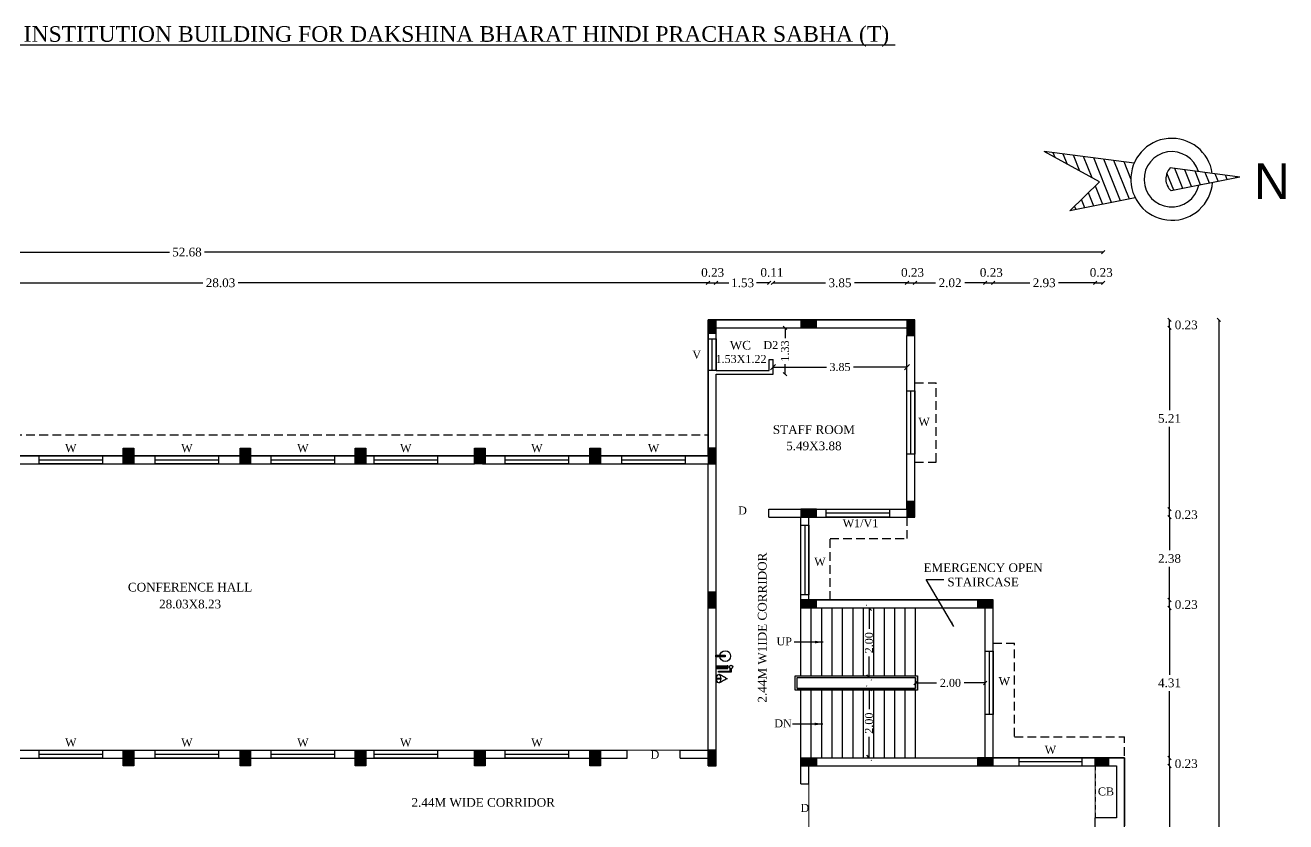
# Model space of a CAD drawing. Header units: metres. Extents: x -53 to 471, y -924 to -843.
# Drawn here: x 231.82 to 268.06, y -888.81 to -865.92 of the extents above; entities that cross this region are included whole.
import ezdxf
from ezdxf.enums import TextEntityAlignment as Align

# ---------------------------------------------------------------- set-up
doc = ezdxf.new("R2010")
doc.units = ezdxf.units.M
doc.header["$MEASUREMENT"] = 0
doc.header["$PDMODE"] = 3
doc.linetypes.add('HIDDEN', pattern=[0.375, 0.25, -0.125])
doc.layers.get('DEFPOINTS').update_dxf_attribs({"lineweight": 5})
doc.layers.add('BLK_1_FLR_3_BLT_UP_AREA', color=27, linetype='Continuous')
doc.layers.add('BLK_1_FLR_3_REGULAR_ROOM_1', color=56, linetype='Continuous', lineweight=5)
doc.styles.add('Isa-', font='times.ttf')
doc.styles.get("Standard").update_dxf_attribs({"font": 'arial.ttf'})
doc.styles.add('STYLE2', font='times.ttf')
doc.dimstyles.new('Copy of ISO-25', dxfattribs={"dimscale": 0, "dimtxt": 0.23, "dimasz": 0.1, "dimexe": 1.25, "dimexo": 0.625, "dimgap": 0.11, "dimtad": 0, "dimtih": 1, "dimtoh": 1, "dimzin": 1, "dimdsep": 46, "dimtxsty": 'STYLE2', "dimblk": 'OBLIQUE', "dimcen": 0, "dimse1": 1, "dimse2": 1, "dimclrd": 1, "dimclrt": 3, "dimadec": 0, "dimazin": 2, "dimtfac": 1, "dimtix": 1, "dimtofl": 0, "dimtmove": 0, "dimatfit": 3, "dimfxl": 0, "dimtolj": 1, "dimarcsym": 0})
doc.dimstyles.new('ISO-25', dxfattribs={"dimscale": 0, "dimtxt": 0.23, "dimasz": 0.15, "dimexe": 1.25, "dimexo": 0.625, "dimgap": 0.11, "dimtad": 0, "dimtih": 1, "dimtoh": 1, "dimzin": 1, "dimdsep": 46, "dimtxsty": 'STYLE2', "dimblk": 'OBLIQUE', "dimcen": 0, "dimse1": 1, "dimse2": 1, "dimclrd": 1, "dimclrt": 3, "dimadec": 0, "dimazin": 2, "dimtfac": 1, "dimtix": 1, "dimtofl": 0, "dimtmove": 0, "dimatfit": 3, "dimfxl": 0, "dimtolj": 1, "dimarcsym": 0})

# ---------------------------------------------------------------- blocks, each defined once
blk = doc.blocks.new('_Oblique')
at = {"color": 0, "linetype": 'ByBlock', "lineweight": -2}
blk.add_line((-0.5, -0.5), (0.5, 0.5), dxfattribs=at)
blk = doc.blocks.new('*D623')
at = {"color": 1, "lineweight": -2, "ltscale": 3}
for p, q in [((266.131, -874.388), (266.131, -896.657)), ((266.131, -919.381), (266.131, -897.112))]:
    blk.add_line(p, q, dxfattribs=at)
at = {"layer": 'DEFPOINTS', "color": 0, "ltscale": 3}
for p in [(257.396, -874.388), (266.131, -874.388), (244.966, -919.381)]:
    blk.add_point(p, dxfattribs=at)
at = {"color": 1, "lineweight": -2, "ltscale": 3, "xscale": 0.1, "yscale": 0.1, "zscale": 0.1}
for p, rotation in [((266.131, -874.388), 90), ((266.131, -919.381), 270)]:
    blk.add_blockref('_Oblique', p, dxfattribs=dict(at, rotation=rotation))
at = {"color": 3, "ltscale": 3, "insert": (266.131, -896.884), "char_height": 0.23, "attachment_point": 5, "style": 'STYLE2'}
blk.add_mtext('\\A1;44.99', dxfattribs=at)
blk = doc.blocks.new('*D624')
at = {"color": 1, "lineweight": -2}
for p, q in [((210.126, -872.441), (235.961, -872.441)), ((262.806, -872.441), (236.972, -872.441))]:
    blk.add_line(p, q, dxfattribs=at)
at = {"layer": 'DEFPOINTS', "color": 0}
for p in [(210.126, -872.441), (210.126, -886.978), (262.806, -886.978)]:
    blk.add_point(p, dxfattribs=at)
at = {"color": 1, "lineweight": -2, "xscale": 0.1, "yscale": 0.1, "zscale": 0.1, "rotation": 180}
blk.add_blockref('_Oblique', (210.126, -872.441), dxfattribs=at)
at = {"color": 1, "lineweight": -2, "xscale": 0.1, "yscale": 0.1, "zscale": 0.1}
blk.add_blockref('_Oblique', (262.806, -872.441), dxfattribs=at)
at = {"color": 3, "insert": (236.466, -872.441), "char_height": 0.25, "attachment_point": 5, "style": 'STYLE2'}
blk.add_mtext('\\A1;52.68', dxfattribs=at)
blk = doc.blocks.new('*D667')
at = {"color": 1, "lineweight": -2}
for p, q in [((223.416, -873.325), (236.925, -873.325)), ((251.446, -873.325), (237.937, -873.325))]:
    blk.add_line(p, q, dxfattribs=at)
at = {"layer": 'DEFPOINTS', "color": 0}
for p in [(251.446, -873.325), (251.446, -874.388), (223.416, -878.528)]:
    blk.add_point(p, dxfattribs=at)
at = {"color": 1, "lineweight": -2, "xscale": 0.1, "yscale": 0.1, "zscale": 0.1, "rotation": 180}
blk.add_blockref('_Oblique', (223.416, -873.325), dxfattribs=at)
at = {"color": 1, "lineweight": -2, "xscale": 0.1, "yscale": 0.1, "zscale": 0.1}
blk.add_blockref('_Oblique', (251.446, -873.325), dxfattribs=at)
at = {"color": 3, "insert": (237.431, -873.325), "char_height": 0.25, "attachment_point": 5, "style": 'STYLE2'}
blk.add_mtext('\\A1;28.03', dxfattribs=at)
blk = doc.blocks.new('*D668')
at = {"color": 1, "lineweight": -2}
blk.add_line((251.446, -873.325), (251.676, -873.325), dxfattribs=at)
at = {"layer": 'DEFPOINTS', "color": 0}
for p in [(251.676, -873.325), (251.446, -874.388), (251.676, -874.618)]:
    blk.add_point(p, dxfattribs=at)
at = {"color": 1, "lineweight": -2, "xscale": 0.1, "yscale": 0.1, "zscale": 0.1, "rotation": 180}
blk.add_blockref('_Oblique', (251.446, -873.325), dxfattribs=at)
at = {"color": 1, "lineweight": -2, "xscale": 0.1, "yscale": 0.1, "zscale": 0.1}
blk.add_blockref('_Oblique', (251.676, -873.325), dxfattribs=at)
at = {"color": 3, "insert": (251.58, -873.027), "char_height": 0.25, "attachment_point": 5, "style": 'STYLE2'}
blk.add_mtext('\\A1;0.23', dxfattribs=at)
blk = doc.blocks.new('*D669')
at = {"color": 1, "lineweight": -2}
blk.add_line((257.166, -873.325), (257.396, -873.325), dxfattribs=at)
at = {"layer": 'DEFPOINTS', "color": 0}
for p in [(257.396, -873.325), (257.396, -874.388), (257.166, -874.618)]:
    blk.add_point(p, dxfattribs=at)
at = {"color": 1, "lineweight": -2, "xscale": 0.1, "yscale": 0.1, "zscale": 0.1, "rotation": 180}
blk.add_blockref('_Oblique', (257.166, -873.325), dxfattribs=at)
at = {"color": 1, "lineweight": -2, "xscale": 0.1, "yscale": 0.1, "zscale": 0.1}
blk.add_blockref('_Oblique', (257.396, -873.325), dxfattribs=at)
at = {"color": 3, "insert": (257.327, -873.027), "char_height": 0.25, "attachment_point": 5, "style": 'STYLE2'}
blk.add_mtext('\\A1;0.23', dxfattribs=at)
blk = doc.blocks.new('*D670')
at = {"color": 1, "lineweight": -2}
for p, q in [((257.396, -873.325), (257.985, -873.325)), ((259.416, -873.325), (258.828, -873.325))]:
    blk.add_line(p, q, dxfattribs=at)
at = {"layer": 'DEFPOINTS', "color": 0}
for p in [(259.416, -873.325), (257.396, -874.388), (259.416, -882.668)]:
    blk.add_point(p, dxfattribs=at)
at = {"color": 1, "lineweight": -2, "xscale": 0.1, "yscale": 0.1, "zscale": 0.1, "rotation": 180}
blk.add_blockref('_Oblique', (257.396, -873.325), dxfattribs=at)
at = {"color": 1, "lineweight": -2, "xscale": 0.1, "yscale": 0.1, "zscale": 0.1}
blk.add_blockref('_Oblique', (259.416, -873.325), dxfattribs=at)
at = {"color": 3, "insert": (258.406, -873.325), "char_height": 0.25, "attachment_point": 5, "style": 'STYLE2'}
blk.add_mtext('\\A1;2.02', dxfattribs=at)
blk = doc.blocks.new('*D671')
at = {"color": 1, "lineweight": -2}
blk.add_line((259.416, -873.325), (259.646, -873.325), dxfattribs=at)
at = {"layer": 'DEFPOINTS', "color": 0}
for p in [(259.646, -873.325), (259.646, -882.438), (259.416, -882.668)]:
    blk.add_point(p, dxfattribs=at)
at = {"color": 1, "lineweight": -2, "xscale": 0.1, "yscale": 0.1, "zscale": 0.1, "rotation": 180}
blk.add_blockref('_Oblique', (259.416, -873.325), dxfattribs=at)
at = {"color": 1, "lineweight": -2, "xscale": 0.1, "yscale": 0.1, "zscale": 0.1}
blk.add_blockref('_Oblique', (259.646, -873.325), dxfattribs=at)
at = {"color": 3, "insert": (259.591, -873.027), "char_height": 0.25, "attachment_point": 5, "style": 'STYLE2'}
blk.add_mtext('\\A1;0.23', dxfattribs=at)
blk = doc.blocks.new('*D672')
at = {"color": 1, "lineweight": -2}
for p, q in [((259.646, -873.325), (260.698, -873.325)), ((262.576, -873.325), (261.525, -873.325))]:
    blk.add_line(p, q, dxfattribs=at)
at = {"layer": 'DEFPOINTS', "color": 0}
for p in [(262.576, -873.325), (259.646, -882.438), (262.576, -887.208)]:
    blk.add_point(p, dxfattribs=at)
at = {"color": 1, "lineweight": -2, "xscale": 0.1, "yscale": 0.1, "zscale": 0.1, "rotation": 180}
blk.add_blockref('_Oblique', (259.646, -873.325), dxfattribs=at)
at = {"color": 1, "lineweight": -2, "xscale": 0.1, "yscale": 0.1, "zscale": 0.1}
blk.add_blockref('_Oblique', (262.576, -873.325), dxfattribs=at)
at = {"color": 3, "insert": (261.111, -873.325), "char_height": 0.25, "attachment_point": 5, "style": 'STYLE2'}
blk.add_mtext('\\A1;2.93', dxfattribs=at)
blk = doc.blocks.new('*D673')
at = {"color": 1, "lineweight": -2}
blk.add_line((262.576, -873.325), (262.806, -873.325), dxfattribs=at)
at = {"layer": 'DEFPOINTS', "color": 0}
for p in [(262.806, -873.325), (262.806, -886.978), (262.576, -887.208)]:
    blk.add_point(p, dxfattribs=at)
at = {"color": 1, "lineweight": -2, "xscale": 0.1, "yscale": 0.1, "zscale": 0.1, "rotation": 180}
blk.add_blockref('_Oblique', (262.576, -873.325), dxfattribs=at)
at = {"color": 1, "lineweight": -2, "xscale": 0.1, "yscale": 0.1, "zscale": 0.1}
blk.add_blockref('_Oblique', (262.806, -873.325), dxfattribs=at)
at = {"color": 3, "insert": (262.752, -873.027), "char_height": 0.25, "attachment_point": 5, "style": 'STYLE2'}
blk.add_mtext('\\A1;0.23', dxfattribs=at)
blk = doc.blocks.new('*D677')
at = {"color": 1, "lineweight": -2}
for p, q in [((264.714, -887.208), (264.714, -890.222)), ((264.714, -893.711), (264.714, -890.697))]:
    blk.add_line(p, q, dxfattribs=at)
at = {"layer": 'DEFPOINTS', "color": 0}
for p in [(262.576, -887.208), (264.714, -887.208), (262.576, -893.711)]:
    blk.add_point(p, dxfattribs=at)
at = {"color": 1, "lineweight": -2, "xscale": 0.1, "yscale": 0.1, "zscale": 0.1}
for p, rotation in [((264.714, -887.208), 90), ((264.714, -893.711), 270)]:
    blk.add_blockref('_Oblique', p, dxfattribs=dict(at, rotation=rotation))
at = {"color": 3, "insert": (264.714, -890.459), "char_height": 0.25, "attachment_point": 5, "style": 'STYLE2'}
blk.add_mtext('\\A1;6.50', dxfattribs=at)
blk = doc.blocks.new('*D678')
at = {"color": 1, "lineweight": -2}
blk.add_line((264.714, -887.208), (264.714, -886.978), dxfattribs=at)
at = {"layer": 'DEFPOINTS', "color": 0}
for p in [(262.576, -886.978), (264.714, -886.978), (262.576, -887.208)]:
    blk.add_point(p, dxfattribs=at)
at = {"color": 1, "lineweight": -2, "xscale": 0.1, "yscale": 0.1, "zscale": 0.1}
for p, rotation in [((264.714, -886.978), 90), ((264.714, -887.208), 270)]:
    blk.add_blockref('_Oblique', p, dxfattribs=dict(at, rotation=rotation))
at = {"color": 3, "insert": (265.195, -887.144), "char_height": 0.25, "attachment_point": 5, "style": 'STYLE2'}
blk.add_mtext('\\A1;0.23', dxfattribs=at)
blk = doc.blocks.new('*D679')
at = {"color": 1, "lineweight": -2}
for p, q in [((264.714, -882.668), (264.714, -884.586)), ((264.714, -886.978), (264.714, -885.061))]:
    blk.add_line(p, q, dxfattribs=at)
at = {"layer": 'DEFPOINTS', "color": 0}
for p in [(259.416, -882.668), (264.714, -882.668), (262.576, -886.978)]:
    blk.add_point(p, dxfattribs=at)
at = {"color": 1, "lineweight": -2, "xscale": 0.1, "yscale": 0.1, "zscale": 0.1}
for p, rotation in [((264.714, -882.668), 90), ((264.714, -886.978), 270)]:
    blk.add_blockref('_Oblique', p, dxfattribs=dict(at, rotation=rotation))
at = {"color": 3, "insert": (264.714, -884.823), "char_height": 0.25, "attachment_point": 5, "style": 'STYLE2'}
blk.add_mtext('\\A1;4.31', dxfattribs=at)
blk = doc.blocks.new('*D680')
at = {"color": 1, "lineweight": -2}
blk.add_line((264.714, -882.668), (264.714, -882.438), dxfattribs=at)
at = {"layer": 'DEFPOINTS', "color": 0}
for p in [(259.646, -882.438), (264.714, -882.438), (259.416, -882.668)]:
    blk.add_point(p, dxfattribs=at)
at = {"color": 1, "lineweight": -2, "xscale": 0.1, "yscale": 0.1, "zscale": 0.1}
for p, rotation in [((264.714, -882.438), 90), ((264.714, -882.668), 270)]:
    blk.add_blockref('_Oblique', p, dxfattribs=dict(at, rotation=rotation))
at = {"color": 3, "insert": (265.195, -882.572), "char_height": 0.25, "attachment_point": 5, "style": 'STYLE2'}
blk.add_mtext('\\A1;0.23', dxfattribs=at)
blk = doc.blocks.new('*D681')
at = {"color": 1, "lineweight": -2}
for p, q in [((264.714, -880.058), (264.714, -881.011)), ((264.714, -882.438), (264.714, -881.486))]:
    blk.add_line(p, q, dxfattribs=at)
at = {"layer": 'DEFPOINTS', "color": 0}
for p in [(257.396, -880.058), (264.714, -880.058), (259.646, -882.438)]:
    blk.add_point(p, dxfattribs=at)
at = {"color": 1, "lineweight": -2, "xscale": 0.1, "yscale": 0.1, "zscale": 0.1}
for p, rotation in [((264.714, -880.058), 90), ((264.714, -882.438), 270)]:
    blk.add_blockref('_Oblique', p, dxfattribs=dict(at, rotation=rotation))
at = {"color": 3, "insert": (264.714, -881.248), "char_height": 0.25, "attachment_point": 5, "style": 'STYLE2'}
blk.add_mtext('\\A1;2.38', dxfattribs=at)
blk = doc.blocks.new('*D682')
at = {"color": 1, "lineweight": -2}
blk.add_line((264.714, -880.058), (264.714, -879.828), dxfattribs=at)
at = {"layer": 'DEFPOINTS', "color": 0}
for p in [(257.166, -879.828), (264.714, -879.828), (257.396, -880.058)]:
    blk.add_point(p, dxfattribs=at)
at = {"color": 1, "lineweight": -2, "xscale": 0.1, "yscale": 0.1, "zscale": 0.1}
for p, rotation in [((264.714, -879.828), 90), ((264.714, -880.058), 270)]:
    blk.add_blockref('_Oblique', p, dxfattribs=dict(at, rotation=rotation))
at = {"color": 3, "insert": (265.195, -879.99), "char_height": 0.25, "attachment_point": 5, "style": 'STYLE2'}
blk.add_mtext('\\A1;0.23', dxfattribs=at)
blk = doc.blocks.new('*D683')
at = {"color": 1, "lineweight": -2}
for p, q in [((264.714, -874.618), (264.714, -876.986)), ((264.714, -879.828), (264.714, -877.461))]:
    blk.add_line(p, q, dxfattribs=at)
at = {"layer": 'DEFPOINTS', "color": 0}
for p in [(257.166, -874.618), (264.714, -874.618), (257.166, -879.828)]:
    blk.add_point(p, dxfattribs=at)
at = {"color": 1, "lineweight": -2, "xscale": 0.1, "yscale": 0.1, "zscale": 0.1}
for p, rotation in [((264.714, -874.618), 90), ((264.714, -879.828), 270)]:
    blk.add_blockref('_Oblique', p, dxfattribs=dict(at, rotation=rotation))
at = {"color": 3, "insert": (264.714, -877.223), "char_height": 0.25, "attachment_point": 5, "style": 'STYLE2'}
blk.add_mtext('\\A1;5.21', dxfattribs=at)
blk = doc.blocks.new('*D684')
at = {"color": 1, "lineweight": -2}
blk.add_line((264.714, -874.618), (264.714, -874.388), dxfattribs=at)
at = {"layer": 'DEFPOINTS', "color": 0}
for p in [(257.396, -874.388), (264.714, -874.388), (257.166, -874.618)]:
    blk.add_point(p, dxfattribs=at)
at = {"color": 1, "lineweight": -2, "xscale": 0.1, "yscale": 0.1, "zscale": 0.1}
for p, rotation in [((264.714, -874.388), 90), ((264.714, -874.618), 270)]:
    blk.add_blockref('_Oblique', p, dxfattribs=dict(at, rotation=rotation))
at = {"color": 3, "insert": (265.195, -874.535), "char_height": 0.25, "attachment_point": 5, "style": 'STYLE2'}
blk.add_mtext('\\A1;0.23', dxfattribs=at)
blk = doc.blocks.new('*D738')
at = {"color": 1, "lineweight": -2}
for p, q in [((257.416, -884.823), (258.019, -884.823)), ((259.416, -884.823), (258.814, -884.823))]:
    blk.add_line(p, q, dxfattribs=at)
at = {"layer": 'DEFPOINTS', "color": 0}
for p in [(257.416, -884.823), (259.416, -884.823), (259.416, -884.823)]:
    blk.add_point(p, dxfattribs=at)
at = {"color": 1, "lineweight": -2, "xscale": 0.1, "yscale": 0.1, "zscale": 0.1, "rotation": 180}
blk.add_blockref('_Oblique', (257.416, -884.823), dxfattribs=at)
at = {"color": 1, "lineweight": -2, "xscale": 0.1, "yscale": 0.1, "zscale": 0.1}
blk.add_blockref('_Oblique', (259.416, -884.823), dxfattribs=at)
at = {"color": 3, "insert": (258.416, -884.823), "char_height": 0.23, "attachment_point": 5, "style": 'STYLE2'}
blk.add_mtext('\\A1;2.00', dxfattribs=at)
blk = doc.blocks.new('*D704')
at = {"color": 1, "lineweight": -2}
for p, q in [((256.075, -882.668), (256.075, -883.271)), ((256.075, -884.668), (256.075, -884.066))]:
    blk.add_line(p, q, dxfattribs=at)
at = {"layer": 'DEFPOINTS', "color": 0, "linetype": 'HIDDEN'}
for p in [(256.075, -882.668), (256.075, -882.668), (256.02, -884.668)]:
    blk.add_point(p, dxfattribs=at)
at = {"color": 1, "linetype": 'HIDDEN', "lineweight": -2, "xscale": 0.15, "yscale": 0.15, "zscale": 0.15}
for p, rotation in [((256.075, -882.668), 90), ((256.075, -884.668), 270)]:
    blk.add_blockref('_Oblique', p, dxfattribs=dict(at, rotation=rotation))
at = {"color": 3, "linetype": 'HIDDEN', "insert": (256.075, -883.668), "char_height": 0.23, "attachment_point": 5, "rotation": 90, "style": 'STYLE2'}
blk.add_mtext('\\A1;2.00', dxfattribs=at)
blk = doc.blocks.new('*D705')
at = {"color": 1, "lineweight": -2}
for p, q in [((256.075, -884.978), (256.075, -885.581)), ((256.075, -886.978), (256.075, -886.376))]:
    blk.add_line(p, q, dxfattribs=at)
at = {"layer": 'DEFPOINTS', "color": 0, "linetype": 'HIDDEN'}
for p in [(256.075, -884.978), (256.075, -886.978), (256.075, -886.978)]:
    blk.add_point(p, dxfattribs=at)
at = {"color": 1, "linetype": 'HIDDEN', "lineweight": -2, "xscale": 0.15, "yscale": 0.15, "zscale": 0.15}
for p, rotation in [((256.075, -884.978), 90), ((256.075, -886.978), 270)]:
    blk.add_blockref('_Oblique', p, dxfattribs=dict(at, rotation=rotation))
at = {"color": 3, "linetype": 'HIDDEN', "insert": (256.075, -885.978), "char_height": 0.23, "attachment_point": 5, "rotation": 90, "style": 'STYLE2'}
blk.add_mtext('\\A1;2.00', dxfattribs=at)
blk = doc.blocks.new('*D709')
at = {"color": 1, "lineweight": -2}
for p, q in [((253.316, -873.325), (254.828, -873.325)), ((257.166, -873.325), (255.655, -873.325))]:
    blk.add_line(p, q, dxfattribs=at)
at = {"layer": 'DEFPOINTS', "color": 0}
for p in [(257.166, -873.325), (257.166, -874.618), (253.316, -875.528)]:
    blk.add_point(p, dxfattribs=at)
at = {"color": 1, "lineweight": -2, "xscale": 0.1, "yscale": 0.1, "zscale": 0.1, "rotation": 180}
blk.add_blockref('_Oblique', (253.316, -873.325), dxfattribs=at)
at = {"color": 1, "lineweight": -2, "xscale": 0.1, "yscale": 0.1, "zscale": 0.1}
blk.add_blockref('_Oblique', (257.166, -873.325), dxfattribs=at)
at = {"color": 3, "insert": (255.241, -873.325), "char_height": 0.25, "attachment_point": 5, "style": 'STYLE2'}
blk.add_mtext('\\A1;3.85', dxfattribs=at)
blk = doc.blocks.new('*D710')
at = {"color": 1, "lineweight": -2}
for p, q in [((251.676, -873.325), (252.045, -873.325)), ((253.206, -873.325), (252.837, -873.325))]:
    blk.add_line(p, q, dxfattribs=at)
at = {"layer": 'DEFPOINTS', "color": 0}
for p in [(251.676, -873.325), (251.676, -874.618), (253.206, -875.528)]:
    blk.add_point(p, dxfattribs=at)
at = {"color": 1, "lineweight": -2, "xscale": 0.1, "yscale": 0.1, "zscale": 0.1, "rotation": 180}
blk.add_blockref('_Oblique', (251.676, -873.325), dxfattribs=at)
at = {"color": 1, "lineweight": -2, "xscale": 0.1, "yscale": 0.1, "zscale": 0.1}
blk.add_blockref('_Oblique', (253.206, -873.325), dxfattribs=at)
at = {"color": 3, "insert": (252.441, -873.325), "char_height": 0.25, "attachment_point": 5, "style": 'STYLE2'}
blk.add_mtext('\\A1;1.53', dxfattribs=at)
blk = doc.blocks.new('*D711')
at = {"color": 1, "lineweight": -2}
for p, q in [((253.206, -873.325), (253.106, -873.325)), ((253.316, -873.325), (253.416, -873.325))]:
    blk.add_line(p, q, dxfattribs=at)
at = {"layer": 'DEFPOINTS', "color": 0}
for p in [(253.316, -873.325), (253.206, -874.388), (253.316, -875.528)]:
    blk.add_point(p, dxfattribs=at)
at = {"color": 1, "lineweight": -2, "xscale": 0.1, "yscale": 0.1, "zscale": 0.1}
blk.add_blockref('_Oblique', (253.206, -873.325), dxfattribs=at)
at = {"color": 1, "lineweight": -2, "xscale": 0.1, "yscale": 0.1, "zscale": 0.1, "rotation": 180}
blk.add_blockref('_Oblique', (253.316, -873.325), dxfattribs=at)
at = {"color": 3, "insert": (253.284, -873.027), "char_height": 0.25, "attachment_point": 5, "style": 'STYLE2'}
blk.add_mtext('\\A1;0.11', dxfattribs=at)
blk = doc.blocks.new('*D714')
at = {"color": 1, "lineweight": -2}
for p, q in [((253.316, -875.745), (254.852, -875.745)), ((257.166, -875.745), (255.63, -875.745))]:
    blk.add_line(p, q, dxfattribs=at)
at = {"layer": 'DEFPOINTS', "color": 0}
for p in [(253.316, -875.948), (257.166, -875.745), (257.166, -875.948)]:
    blk.add_point(p, dxfattribs=at)
at = {"color": 1, "lineweight": -2, "xscale": 0.15, "yscale": 0.15, "zscale": 0.15, "rotation": 180}
blk.add_blockref('_Oblique', (253.316, -875.745), dxfattribs=at)
at = {"color": 1, "lineweight": -2, "xscale": 0.15, "yscale": 0.15, "zscale": 0.15}
blk.add_blockref('_Oblique', (257.166, -875.745), dxfattribs=at)
at = {"color": 3, "insert": (255.241, -875.745), "char_height": 0.23, "attachment_point": 5, "style": 'STYLE2'}
blk.add_mtext('\\A1;3.85', dxfattribs=at)
blk = doc.blocks.new('*D715')
at = {"color": 1, "lineweight": -2}
for p, q in [((253.661, -874.618), (253.661, -874.91)), ((253.661, -875.948), (253.661, -875.657))]:
    blk.add_line(p, q, dxfattribs=at)
at = {"layer": 'DEFPOINTS', "color": 0}
for p in [(253.458, -874.618), (253.661, -874.618), (253.316, -875.948)]:
    blk.add_point(p, dxfattribs=at)
at = {"color": 1, "lineweight": -2, "xscale": 0.1, "yscale": 0.1, "zscale": 0.1}
for p, rotation in [((253.661, -874.618), 90), ((253.661, -875.948), 270)]:
    blk.add_blockref('_Oblique', p, dxfattribs=dict(at, rotation=rotation))
at = {"color": 3, "insert": (253.661, -875.283), "char_height": 0.23, "attachment_point": 5, "rotation": 90, "style": 'STYLE2'}
blk.add_mtext('\\A1;1.33', dxfattribs=at)
blk = doc.blocks.new('FIRE')
at = {"lineweight": 25}
blk.add_hatch(color=256, dxfattribs=at).paths.add_polyline_path([(4776.393, 1592.591), (4776.49, 1592.591), (4776.49, 1592.93), (4776.393, 1592.93)])
for p, q in [((4776.49, 1592.93), (4776.393, 1592.93)), ((4776.442, 1592.93), (4776.442, 1592.975)), ((4776.559, 1592.998), (4776.483, 1592.998)), ((4776.49, 1593.023), (4776.587, 1593.023)), ((4776.49, 1592.591), (4776.49, 1592.93)), ((4776.559, 1592.664), (4776.559, 1592.998)), ((4776.587, 1593.023), (4776.587, 1592.664)), ((4776.587, 1592.664), (4776.559, 1592.664))]:
    blk.add_line(p, q, dxfattribs=at)
at = {"color": 0, "lineweight": 25, "ltscale": 60}
blk.add_line((4776.778, 1592.887), (4776.778, 1592.923), dxfattribs=at)
blk.add_lwpolyline([(4776.105, 1592.857), (4776.155, 1592.857), (4776.155, 1592.59), (4776.105, 1592.59)], close=True)
at = {"color": 1}
blk.add_circle((4776.13, 1592.857), 0.155, dxfattribs=at)
at = {"lineweight": 25}
blk.add_circle((4776.442, 1593.023), 0.0482, dxfattribs=at)
at = {"color": 0, "lineweight": 25, "ltscale": 60}
blk.add_arc((4776.778, 1592.861), 0.0262, 0, 180, dxfattribs=at)
for centre, major_axis, ratio in [((4776.778, 1592.668), (-0.118, 0), 0.493287), ((4776.778, 1592.676), (0, -0.0501), 0.352249)]:
    blk.add_ellipse(centre, major_axis=major_axis, ratio=ratio, dxfattribs=at)
for points in [[(4776.752, 1592.861), (4776.688, 1592.746), (4776.664, 1592.71), (4776.66, 1592.671)], [(4776.804, 1592.861), (4776.868, 1592.746), (4776.891, 1592.71), (4776.896, 1592.671)]]:
    blk.add_spline(points, degree=3, dxfattribs=at)
blk = doc.blocks.new('tgt')
for color, points in [(2, [(-11.36, 39.442), (-11.13, 39.442), (-11.13, 39.822), (-11.36, 39.822)]), (4, [(-28.17, 35.682), (-28.17, 36.132), (-27.87, 36.132), (-27.87, 35.682)]), (4, [(-24.815, 35.682), (-24.815, 36.132), (-24.515, 36.132), (-24.515, 35.682)]), (4, [(-21.5, 35.682), (-21.5, 36.132), (-21.2, 36.132), (-21.2, 35.682)]), (4, [(-18.07, 35.682), (-18.07, 36.132), (-17.77, 36.132), (-17.77, 35.682)]), (4, [(-14.755, 35.682), (-14.755, 36.132), (-14.455, 36.132), (-14.455, 35.682)]), (5, [(-27.87, 27.452), (-27.87, 27.002), (-28.17, 27.002), (-28.17, 27.452)]), (5, [(-24.515, 27.452), (-24.515, 27.002), (-24.815, 27.002), (-24.815, 27.452)]), (5, [(-21.2, 27.452), (-21.2, 27.002), (-21.5, 27.002), (-21.5, 27.452)]), (5, [(-17.77, 27.452), (-17.77, 27.002), (-18.07, 27.002), (-18.07, 27.452)]), (5, [(-14.455, 27.452), (-14.455, 27.002), (-14.755, 27.002), (-14.755, 27.452)]), (2, [(-0.23, 27.232), (0.15, 27.232), (0.15, 27.002), (-0.23, 27.002)])]:
    blk.add_hatch(color=color).paths.add_polyline_path(points)
at = {"lineweight": -3}
for points in [[(-8.24, 39.822), (-8.69, 39.822), (-8.69, 39.592), (-8.24, 39.592)], [(-5.41, 39.822), (-5.64, 39.822), (-5.64, 39.372), (-5.41, 39.372)], [(-11.13, 36.132), (-11.36, 36.132), (-11.36, 35.682), (-11.13, 35.682)], [(-5.41, 34.602), (-5.64, 34.602), (-5.64, 34.152), (-5.41, 34.152)], [(-8.24, 34.382), (-8.69, 34.382), (-8.69, 34.152), (-8.24, 34.152)], [(-11.13, 31.992), (-11.36, 31.992), (-11.36, 31.542), (-11.13, 31.542)], [(-8.24, 31.542), (-8.24, 31.772), (-8.69, 31.772), (-8.69, 31.542)], [(-3.16, 31.542), (-3.16, 31.772), (-3.61, 31.772), (-3.61, 31.542)], [(-11.13, 27.452), (-11.36, 27.452), (-11.36, 27.002), (-11.13, 27.002)], [(-8.24, 27.002), (-8.69, 27.002), (-8.69, 27.232), (-8.24, 27.232)], [(-3.16, 27.002), (-3.16, 27.232), (-3.61, 27.232), (-3.61, 27.002)]]:
    blk.add_hatch(color=3, dxfattribs=at).paths.add_polyline_path(points)
at = {"color": 2}
blk.add_lwpolyline([(-11.36, 39.822), (-11.36, 39.442), (-11.13, 39.442), (-11.13, 39.822)], close=True, dxfattribs=at)
at = {"color": 3, "lineweight": -3}
for points in [[(-8.24, 39.822), (-8.69, 39.822), (-8.69, 39.592), (-8.24, 39.592)], [(-5.64, 39.822), (-5.64, 39.372), (-5.41, 39.372), (-5.41, 39.822)], [(-11.36, 36.132), (-11.36, 35.682), (-11.13, 35.682), (-11.13, 36.132)], [(-5.64, 34.602), (-5.64, 34.152), (-5.41, 34.152), (-5.41, 34.602)], [(-8.24, 34.382), (-8.69, 34.382), (-8.69, 34.152), (-8.24, 34.152)], [(-11.36, 31.992), (-11.36, 31.542), (-11.13, 31.542), (-11.13, 31.992)], [(-8.24, 31.772), (-8.69, 31.772), (-8.69, 31.542), (-8.24, 31.542)], [(-3.16, 31.772), (-3.61, 31.772), (-3.61, 31.542), (-3.16, 31.542)], [(-11.36, 27.452), (-11.36, 27.002), (-11.13, 27.002), (-11.13, 27.452)], [(-8.24, 27.002), (-8.69, 27.002), (-8.69, 27.232), (-8.24, 27.232)], [(-3.16, 27.232), (-3.61, 27.232), (-3.61, 27.002), (-3.16, 27.002)]]:
    blk.add_lwpolyline(points, close=True, dxfattribs=at)
at = {"color": 4}
for points in [[(-28.17, 35.682), (-28.17, 36.132), (-27.87, 36.132), (-27.87, 35.682)], [(-24.815, 35.682), (-24.815, 36.132), (-24.515, 36.132), (-24.515, 35.682)], [(-21.5, 35.682), (-21.5, 36.132), (-21.2, 36.132), (-21.2, 35.682)], [(-18.07, 35.682), (-18.07, 36.132), (-17.77, 36.132), (-17.77, 35.682)], [(-14.755, 35.682), (-14.755, 36.132), (-14.455, 36.132), (-14.455, 35.682)]]:
    blk.add_lwpolyline(points, close=True, dxfattribs=at)
at = {"color": 5}
for points in [[(-27.87, 27.452), (-27.87, 27.002), (-28.17, 27.002), (-28.17, 27.452)], [(-24.515, 27.452), (-24.515, 27.002), (-24.815, 27.002), (-24.815, 27.452)], [(-21.2, 27.452), (-21.2, 27.002), (-21.5, 27.002), (-21.5, 27.452)], [(-17.77, 27.452), (-17.77, 27.002), (-18.07, 27.002), (-18.07, 27.452)], [(-14.455, 27.452), (-14.455, 27.002), (-14.755, 27.002), (-14.755, 27.452)]]:
    blk.add_lwpolyline(points, close=True, dxfattribs=at)
at = {"color": 2, "lineweight": -3}
blk.add_lwpolyline([(-0.23, 27.232), (0.15, 27.232), (0.15, 27.002), (-0.23, 27.002)], close=True, dxfattribs=at)

msp = doc.modelspace()

# ---------------------------------------------------------------- hatches: boundary and pattern name
at = {"lineweight": 25}
h = msp.add_hatch(dxfattribs=at)
h.set_pattern_fill('ANSI31', color=1, scale=2.050312, angle=66.803979, style=0)
h.set_pattern_definition([(111.804, (263.67065, -870.50301), (-0.237954, -0.095194), [])])
h.paths.add_polyline_path([(261.10818, -869.54838), (262.70444, -870.42474), (261.84835, -871.25739), (263.72989, -870.88188, -0.22210308), (263.69643, -869.88559)])
h.paths.add_polyline_path([(264.73656, -870.02111, 0.42578482), (264.75843, -870.67662), (266.73702, -870.28174)])

# ---------------------------------------------------------------- linework, layer by layer
for p, q in [((263.69643, -869.88559), (261.10818, -869.54838)), ((262.70444, -870.42474), (261.10818, -869.54838)), ((266.73702, -870.28174), (264.73656, -870.02111)), ((262.70444, -870.42474), (261.84835, -871.25739)), ((266.73702, -870.28174), (264.75843, -870.67662)), ((263.72989, -870.88188), (261.84835, -871.25739))]:
    msp.add_line(p, q, dxfattribs=at)
for p, q in [((251.4464, -878.29821), (251.4464, -874.38836)), ((251.4464, -874.38836), (257.3964, -874.38836)), ((257.3964, -880.05821), (257.3964, -874.38836)), ((251.6764, -875.83836), (251.6764, -874.61836)), ((251.6764, -874.61836), (257.1664, -874.61836)), ((257.1664, -879.82821), (257.1664, -874.83836)), ((253.2064, -875.83836), (253.2064, -875.52836)), ((253.2064, -875.52836), (253.3164, -875.52836)), ((253.3164, -875.94836), (253.3164, -875.52836)), ((251.6764, -875.83836), (253.2064, -875.83836)), ((251.6764, -886.98821), (251.6764, -875.94836)), ((251.6764, -875.94836), (253.3164, -875.94836)), ((221.2564, -878.29821), (251.4464, -878.29821)), ((251.6764, -878.49836), (251.6764, -878.47821)), ((231.1468, -878.52821), (244.7364, -878.52821)), ((244.9664, -878.52821), (251.4464, -878.52821)), ((244.9664, -878.52821), (251.4464, -878.52821)), ((251.4464, -886.75821), (251.4464, -878.52821)), ((257.1664, -879.82836), (257.1664, -878.60836)), ((253.1964, -879.82821), (257.1664, -879.82821)), ((253.1964, -880.05821), (253.1964, -879.82821)), ((254.3464, -879.82821), (257.1664, -879.82821)), ((257.3964, -880.05821), (257.3964, -879.82821)), ((253.1964, -880.05821), (254.1164, -880.05821)), ((254.1164, -882.66821), (254.1164, -880.05821)), ((254.3464, -882.43821), (254.3464, -880.05821)), ((254.3464, -880.05821), (257.3964, -880.05821)), ((254.3464, -880.05821), (257.3964, -880.05821)), ((254.1164, -882.66821), (254.1164, -882.43821)), ((254.3464, -882.43821), (259.6464, -882.43821)), ((259.6464, -886.98321), (259.6464, -882.43821)), ((254.1164, -882.66821), (259.4164, -882.66821)), ((254.1164, -882.66821), (257.4164, -882.66821)), ((254.1164, -884.61821), (254.1164, -882.66821)), ((254.4164, -884.61821), (254.4164, -882.66821)), ((254.7164, -884.61821), (254.7164, -882.66821)), ((255.0164, -884.61821), (255.0164, -882.66821)), ((255.3164, -884.61821), (255.3164, -882.66821)), ((255.6164, -884.61821), (255.6164, -882.66821)), ((255.9164, -884.61821), (255.9164, -882.66821)), ((256.2164, -884.61821), (256.2164, -882.66821)), ((256.5164, -884.61821), (256.5164, -882.66821)), ((256.8164, -884.61821), (256.8164, -882.66821)), ((257.1164, -884.61821), (257.1164, -882.66821)), ((257.4164, -884.61821), (257.4164, -882.66821)), ((259.4164, -886.97821), (259.4164, -882.66821)), ((254.0064, -884.97821), (254.0064, -884.66821)), ((254.0064, -884.66821), (257.4164, -884.66821)), ((254.0064, -884.97821), (257.4164, -884.97821)), ((257.4164, -884.97821), (257.4164, -884.66821)), ((254.1164, -886.97821), (254.1164, -885.02821)), ((254.4164, -886.97821), (254.4164, -885.02821)), ((254.7164, -886.97821), (254.7164, -885.02821)), ((255.0164, -886.97821), (255.0164, -885.02821)), ((255.3164, -886.97821), (255.3164, -885.02821)), ((255.6164, -886.97821), (255.6164, -885.02821)), ((255.9164, -886.97821), (255.9164, -885.02821)), ((256.2164, -886.97821), (256.2164, -885.02821)), ((256.5164, -886.97821), (256.5164, -885.02821)), ((256.8164, -886.97821), (256.8164, -885.02821)), ((257.1164, -886.97821), (257.1164, -885.02821)), ((257.4164, -886.97821), (257.4164, -885.02821)), ((251.4464, -887.20821), (251.4464, -885.64055)), ((228.1964, -886.75821), (242.2164, -886.75821)), ((240.7764, -886.75821), (244.7364, -886.75821)), ((240.7764, -886.75821), (244.7364, -886.75821)), ((244.9664, -886.75821), (245.68738, -886.75821)), ((244.9664, -886.75821), (249.12362, -886.75821)), ((249.12362, -886.98821), (249.12362, -886.75821)), ((250.64362, -886.75821), (251.4464, -886.75821)), ((250.64362, -886.98821), (250.64362, -886.75821)), ((228.1964, -886.98821), (236.3564, -886.98821)), ((236.1822, -886.98821), (236.86092, -886.98821)), ((236.5864, -886.98821), (242.2164, -886.98821)), ((240.7764, -886.98821), (245.68738, -886.98821)), ((240.7764, -886.98821), (249.12362, -886.98821)), ((247.20738, -886.98821), (249.12362, -886.98821)), ((250.64362, -886.98821), (251.6764, -886.98821)), ((250.64362, -886.98821), (251.6764, -886.98821)), ((254.1164, -887.72321), (254.1164, -886.93055)), ((254.1164, -887.20821), (254.1164, -886.97821)), ((254.1164, -886.97821), (259.4164, -886.97821)), ((254.1164, -886.97821), (257.4164, -886.97821)), ((254.1164, -886.97821), (259.4164, -886.97821)), ((254.3464, -887.72321), (254.3464, -886.97821)), ((259.6464, -886.97821), (261.7364, -886.97821)), ((259.6464, -886.97821), (263.4164, -886.97821)), ((254.1164, -887.20821), (261.5064, -887.20821)), ((254.3464, -887.20821), (263.1864, -887.20821)), ((254.3464, -887.72321), (254.3464, -887.23821)), ((254.1164, -887.72321), (254.3464, -887.72321)), ((262.5764, -892.22055), (262.5764, -888.69821))]:
    msp.add_line(p, q)
at = {"color": 1}
for p, q in [((251.5614, -875.83836), (251.5614, -874.92836)), ((257.2814, -878.24329), (257.2814, -876.42329)), ((232.2164, -878.41321), (234.0364, -878.41321)), ((235.5539, -878.41321), (237.3739, -878.41321)), ((238.8889, -878.41321), (240.7089, -878.41321)), ((241.8464, -878.41321), (243.6664, -878.41321)), ((245.6164, -878.41321), (247.4364, -878.41321)), ((248.9714, -878.41321), (250.7914, -878.41321)), ((254.2314, -880.28821), (254.2314, -882.28821)), ((256.6664, -879.94321), (254.8464, -879.94321)), ((259.5314, -883.90821), (259.5314, -885.72821)), ((232.2164, -886.87321), (234.0364, -886.87321)), ((235.5539, -886.87321), (237.3739, -886.87321)), ((238.8889, -886.87321), (240.7089, -886.87321)), ((241.8464, -886.87321), (243.6664, -886.87321)), ((245.6164, -886.87321), (247.4364, -886.87321))]:
    msp.add_line(p, q, dxfattribs=at)
at = {"color": 1, "linetype": 'HIDDEN'}
for p, q in [((257.3964, -876.19329), (258.0064, -876.19329)), ((258.0064, -878.47329), (258.0064, -876.19329)), ((222.0964, -877.68821), (251.4464, -877.68821)), ((257.3964, -878.47329), (258.0064, -878.47329)), ((255.02792, -879.83321), (255.02792, -879.82821)), ((257.1664, -880.05821), (257.1664, -880.66821)), ((254.9564, -880.66821), (257.1664, -880.66821)), ((254.9564, -882.43821), (254.9564, -880.66821)), ((259.6464, -883.67821), (260.2564, -883.67821)), ((260.2564, -886.36321), (260.2564, -883.67821)), ((260.2564, -886.36821), (263.4164, -886.36821)), ((263.4164, -914.67055), (263.4164, -886.36821))]:
    msp.add_line(p, q, dxfattribs=at)
at = {"color": 1, "lineweight": -3}
msp.add_line((262.20035, -887.09321), (260.38035, -887.09321), dxfattribs=at)
at = {"lineweight": -3}
for p, q in [((263.4164, -886.97821), (263.4164, -888.92821)), ((263.1864, -887.20821), (263.1864, -888.69821)), ((263.1864, -888.69821), (262.5764, -888.69821))]:
    msp.add_line(p, q, dxfattribs=at)
at = {"color": 41, "linetype": 'HIDDEN', "lineweight": -3, "ltscale": 0.5}
msp.add_line((262.5764, -887.20821), (262.5764, -888.69821), dxfattribs=at)
at = {"color": 2}
for points in [[(251.6764, -874.92836), (251.6764, -875.83836), (251.4464, -875.83836), (251.4464, -874.92836)], [(257.1664, -876.42329), (257.3964, -876.42329), (257.3964, -878.24329), (257.1664, -878.24329)], [(234.0364, -878.29821), (234.0364, -878.52821), (232.2164, -878.52821), (232.2164, -878.29821)], [(237.3739, -878.29821), (237.3739, -878.52821), (235.5539, -878.52821), (235.5539, -878.29821)], [(240.7089, -878.29821), (240.7089, -878.52821), (238.8889, -878.52821), (238.8889, -878.29821)], [(243.6664, -878.29821), (243.6664, -878.52821), (241.8464, -878.52821), (241.8464, -878.29821)], [(247.4364, -878.29821), (247.4364, -878.52821), (245.6164, -878.52821), (245.6164, -878.29821)], [(250.7914, -878.29821), (250.7914, -878.52821), (248.9714, -878.52821), (248.9714, -878.29821)], [(254.8464, -880.05821), (254.8464, -879.82821), (256.6664, -879.82821), (256.6664, -880.05821)], [(254.3464, -882.28821), (254.1164, -882.28821), (254.1164, -880.28821), (254.3464, -880.28821)], [(259.6464, -885.72821), (259.4164, -885.72821), (259.4164, -883.90821), (259.6464, -883.90821)], [(234.0364, -886.75821), (234.0364, -886.98821), (232.2164, -886.98821), (232.2164, -886.75821)], [(237.3739, -886.75821), (237.3739, -886.98821), (235.5539, -886.98821), (235.5539, -886.75821)], [(240.7089, -886.75821), (240.7089, -886.98821), (238.8889, -886.98821), (238.8889, -886.75821)], [(243.6664, -886.75821), (243.6664, -886.98821), (241.8464, -886.98821), (241.8464, -886.75821)], [(247.4364, -886.75821), (247.4364, -886.98821), (245.6164, -886.98821), (245.6164, -886.75821)]]:
    msp.add_lwpolyline(points, close=True, dxfattribs=at)
for points in [[(257.4664, -885.02821), (253.9564, -885.02821), (253.9564, -884.61821), (257.4664, -884.61821)], [(257.4164, -884.97821), (254.0064, -884.97821), (254.0064, -884.66821), (257.4164, -884.66821)]]:
    msp.add_lwpolyline(points, close=True)
at = {"color": 2, "lineweight": -3}
msp.add_lwpolyline([(260.38035, -886.97821), (260.38035, -887.20821), (262.20035, -887.20821), (262.20035, -886.97821)], close=True, dxfattribs=at)
at = {"lineweight": 25}
for centre, radius, start, end in [((264.77927, -870.34793), 1.17741, 8.274849, 355.604596), ((264.77927, -870.34793), 0.79574, 16.176247, 347.712159), ((265.0626, -870.33835), 0.45491, 135.782997, 228.037271)]:
    msp.add_arc(centre, radius, start, end, dxfattribs=at)
at = {"layer": 'BLK_1_FLR_3_BLT_UP_AREA', "color": 27, "ltscale": 3}
msp.add_lwpolyline([(263.4164, -888.92821), (263.4164, -886.97821), (259.6464, -886.97821), (259.6464, -882.43821), (254.3464, -882.43821), (254.3464, -880.05821), (257.3964, -880.05821), (257.3964, -874.38836), (251.4464, -874.38836), (251.4464, -878.29821), (249.7264, -878.29821), (249.7264, -878.29821), (246.6764, -878.29821), (246.6764, -878.29821), (246.6764, -878.29821), (244.7364, -878.29821), (238.2964, -878.29821), (237.9914, -878.29821), (234.9364, -878.29821), (234.6364, -878.29821), (228.1964, -878.29821)], dxfattribs=at)
at = {"layer": 'BLK_1_FLR_3_REGULAR_ROOM_1', "color": 3, "ltscale": 3}
for points in [[(223.4164, -878.52821), (251.4464, -878.52821), (251.4464, -886.75821), (223.4164, -886.75821)], [(254.3464, -887.20821), (262.5764, -887.20821), (262.5764, -893.71055), (254.3464, -893.71055)]]:
    msp.add_lwpolyline(points, close=True, dxfattribs=at)

# ---------------------------------------------------------------- block references
at = {"color": 4}
msp.add_blockref('tgt', (262.8064, -914.21055), dxfattribs=at)
at = {"rotation": 270}
msp.add_blockref('FIRE', (-1340.91464, 3892.07826), dxfattribs=at)

# ---------------------------------------------------------------- texts
at = {"color": 2, "lineweight": -3, "style": 'Isa-'}
msp.add_text('%%UPLAN SHOWING THE PROPOSED ADDITIONAL CONSTRUCTION OF EDUCATIONAL INSTITUTION BUILDING FOR DAKSHINA BHARAT HINDI PRACHAR SABHA (T) ', height=0.45, dxfattribs=at).set_placement((205.41465, -866.39579))
at = {"color": 3, "lineweight": 25}
msp.add_text('N', height=1.02516, dxfattribs=at).set_placement((267.13999, -870.91617))
at = {"style": 'Isa-'}
for s, p in [('WC', (252.37716, -875.24161)), ('STAFF ROOM', (254.49017, -877.66709)), ('5.49X3.88', (254.49017, -878.13453)), ('EMERGENCY OPEN', (259.35565, -881.63451)), ('CONFERENCE HALL', (236.55659, -882.19487)), ('STAIRCASE', (259.35565, -882.04641)), ('28.03X8.23', (236.55659, -882.68011)), ('2.44M WIDE CORRIDOR', (244.98421, -888.38138))]:
    msp.add_text(s, height=0.25, dxfattribs=at).set_placement(p, align=Align.CENTER)
at = {"color": 4, "style": 'Isa-'}
for s, p in [('D2', (253.25224, -875.22594)), ('V', (251.12106, -875.5002)), ('W', (257.65865, -877.43149)), ('W', (233.1264, -878.18678)), ('W', (236.4639, -878.18678)), ('W', (239.7989, -878.18678)), ('W', (242.7564, -878.18678)), ('W', (246.5264, -878.18678)), ('W', (249.8814, -878.18678)), ('D', (252.43851, -879.98063)), ('W1/V1', (255.82989, -880.34588)), ('W', (254.66398, -881.45267)), ('W', (259.9665, -884.8832)), ('W', (259.9665, -884.8882)), ('W', (233.1264, -886.64678)), ('W', (236.4639, -886.64678)), ('W', (239.7989, -886.64678)), ('W', (242.7564, -886.64678)), ('W', (246.5264, -886.64678)), ('D', (249.92129, -886.99559)), ('D', (254.2314, -888.53067))]:
    msp.add_text(s, height=0.23, dxfattribs=at).set_placement(p, align=Align.CENTER)
at = {"color": 6, "style": 'Isa-'}
msp.add_text('1.53X1.22', height=0.23, dxfattribs=at).set_placement((252.39546, -875.626), align=Align.CENTER)
at = {"style": 'Isa-'}
msp.add_text('2.44M W1IDE CORRIDOR', height=0.25, rotation=90, dxfattribs=at).set_placement((253.12917, -883.2327), align=Align.CENTER)
at = {"color": 4, "lineweight": -3, "style": 'Isa-'}
for s, p in [('UP', (253.63758, -883.74371)), ('DN', (253.60345, -886.09871)), ('CB', (262.88799, -888.05666))]:
    msp.add_text(s, height=0.23, dxfattribs=at).set_placement(p, align=Align.CENTER)
msp.add_text('W', height=0.23, rotation=360, dxfattribs=at).set_placement((261.29204, -886.85928), align=Align.CENTER)

# ---------------------------------------------------------------- dimensions: what is measured, and where the dimension line sits
for base, p1, p2, override, picture, middle in [((210.1264, -872.44136), (262.8064, -886.97821), (210.1264, -886.97821), {"dimscale": 1, "dimtxt": 0.25}, '*D624', (236.4664, -872.44136)), ((251.4464, -873.32533), (223.4164, -878.52821), (251.4464, -874.38836), {"dimscale": 1, "dimtxt": 0.25, "dimtmove": 1}, '*D667', (237.4314, -873.32533)), ((251.6764, -873.32533), (253.2064, -875.52836), (251.6764, -874.61836), {"dimscale": 1, "dimtxt": 0.25}, '*D710', (252.4414, -873.32533)), ((257.1664, -873.32533), (253.3164, -875.52836), (257.1664, -874.61836), {"dimscale": 1, "dimtxt": 0.25, "dimtmove": 1}, '*D709', (255.2414, -873.32533)), ((259.4164, -873.32533), (257.3964, -874.38836), (259.4164, -882.66821), {"dimscale": 1, "dimtxt": 0.25, "dimtmove": 1}, '*D670', (258.4064, -873.32533)), ((262.5764, -873.32533), (259.6464, -882.43821), (262.5764, -887.20821), {"dimscale": 1, "dimtxt": 0.25, "dimtmove": 1}, '*D672', (261.1114, -873.32533)), ((259.4164, -884.82321), (257.4164, -884.82321), (259.4164, -884.82321), {"dimscale": 1}, '*D738', (258.4164, -884.82321))]:
    dim = msp.add_linear_dim(base=base, p1=p1, p2=p2, dimstyle='Copy of ISO-25', override=override)
    dim.commit()
    dim.dimension.update_dxf_attribs({"geometry": picture, "text_midpoint": middle})
for base, p1, p2, picture, middle in [((251.6764, -873.32533), (251.4464, -874.38836), (251.6764, -874.61836), '*D668', (251.58025, -873.02715)), ((253.3164, -873.32533), (253.2064, -874.38836), (253.3164, -875.52836), '*D711', (253.28364, -873.02715)), ((257.3964, -873.32533), (257.1664, -874.61836), (257.3964, -874.38836), '*D669', (257.32727, -873.02715)), ((259.6464, -873.32533), (259.4164, -882.66821), (259.6464, -882.43821), '*D671', (259.59094, -873.02715)), ((262.8064, -873.32533), (262.5764, -887.20821), (262.8064, -886.97821), '*D673', (262.75233, -873.02715))]:
    dim = msp.add_linear_dim(base=base, p1=p1, p2=p2, dimstyle='Copy of ISO-25', override={"dimscale": 1, "dimtxt": 0.25, "dimtmove": 2})
    dim.commit()
    dim.dimension.update_dxf_attribs({"geometry": picture, "text_midpoint": middle, "dimtype": 160})
at = {"color": 4, "ltscale": 3}
dim = msp.add_linear_dim(base=(266.13059, -874.38836), p1=(244.9664, -919.38055), p2=(257.3964, -874.38836), angle=90, dimstyle='Copy of ISO-25', override={"dimscale": 1}, dxfattribs=at)
dim.commit()
dim.dimension.update_dxf_attribs({"geometry": '*D623', "text_midpoint": (266.13059, -896.88446)})
for base, p1, p2, picture, middle in [((264.71353, -874.38836), (257.1664, -874.61836), (257.3964, -874.38836), '*D684', (265.19543, -874.53485)), ((264.71353, -879.82821), (257.3964, -880.05821), (257.1664, -879.82821), '*D682', (265.19543, -879.99)), ((264.71353, -882.43821), (259.4164, -882.66821), (259.6464, -882.43821), '*D680', (265.19543, -882.5722)), ((264.71353, -886.97821), (262.5764, -887.20821), (262.5764, -886.97821), '*D678', (265.19543, -887.14384))]:
    dim = msp.add_linear_dim(base=base, p1=p1, p2=p2, angle=90, dimstyle='Copy of ISO-25', override={"dimscale": 1, "dimtxt": 0.25, "dimtmove": 2})
    dim.commit()
    dim.dimension.update_dxf_attribs({"geometry": picture, "text_midpoint": middle, "dimtype": 160})
dim = msp.add_linear_dim(base=(253.66082, -874.61836), p1=(253.3164, -875.94836), p2=(253.45769, -874.61836), angle=90, dimstyle='Copy of ISO-25', override={"dimscale": 1})
dim.commit()
dim.dimension.update_dxf_attribs({"geometry": '*D715', "text_midpoint": (253.66082, -875.28336), "text_rotation": 90})
for base, p1, p2, picture, middle in [((264.71353, -874.61836), (257.1664, -879.82821), (257.1664, -874.61836), '*D683', (264.71353, -877.22329)), ((264.71353, -880.05821), (259.6464, -882.43821), (257.3964, -880.05821), '*D681', (264.71353, -881.24821)), ((264.71353, -882.66821), (262.5764, -886.97821), (259.4164, -882.66821), '*D679', (264.71353, -884.82321)), ((264.71353, -887.20821), (262.5764, -893.71055), (262.5764, -887.20821), '*D677', (264.71353, -890.45938))]:
    dim = msp.add_linear_dim(base=base, p1=p1, p2=p2, angle=90, dimstyle='Copy of ISO-25', override={"dimscale": 1, "dimtxt": 0.25, "dimtmove": 1})
    dim.commit()
    dim.dimension.update_dxf_attribs({"geometry": picture, "text_midpoint": middle})
at = {"color": 3}
dim = msp.add_linear_dim(base=(257.1664, -875.74543), p1=(253.3164, -875.94836), p2=(257.1664, -875.94836), dimstyle='ISO-25', override={"dimscale": 1}, dxfattribs=at)
dim.commit()
dim.dimension.update_dxf_attribs({"geometry": '*D714', "text_midpoint": (255.2414, -875.74543)})
at = {"linetype": 'HIDDEN'}
for base, p1, p2, picture, middle in [((256.07531, -882.66821), (256.02031, -884.66821), (256.07531, -882.66821), '*D704', (256.07531, -883.66821)), ((256.07531, -886.97821), (256.07531, -884.97821), (256.07531, -886.97821), '*D705', (256.07531, -885.97821))]:
    dim = msp.add_linear_dim(base=base, p1=p1, p2=p2, angle=90, dimstyle='ISO-25', override={"dimscale": 1}, dxfattribs=at)
    dim.commit()
    dim.dimension.update_dxf_attribs({"geometry": picture, "text_midpoint": middle, "text_rotation": 90})

# ---------------------------------------------------------------- leaders
at = {"color": 3}
msp.add_leader([(258.51781, -883.19761), (257.71777, -881.84612), (258.2305, -881.84612)], dimstyle='ISO-25', override={"dimscale": 1}, dxfattribs=at)
at = {"color": 3, "lineweight": -3}
for points in [[(254.75233, -883.64821), (253.92464, -883.64821)], [(254.74552, -886.00321), (253.87254, -886.00321)]]:
    msp.add_leader(points, dimstyle='ISO-25', override={"dimscale": 1, "dimasz": 0.23}, dxfattribs=at)

doc.saveas('drawing.dxf')
